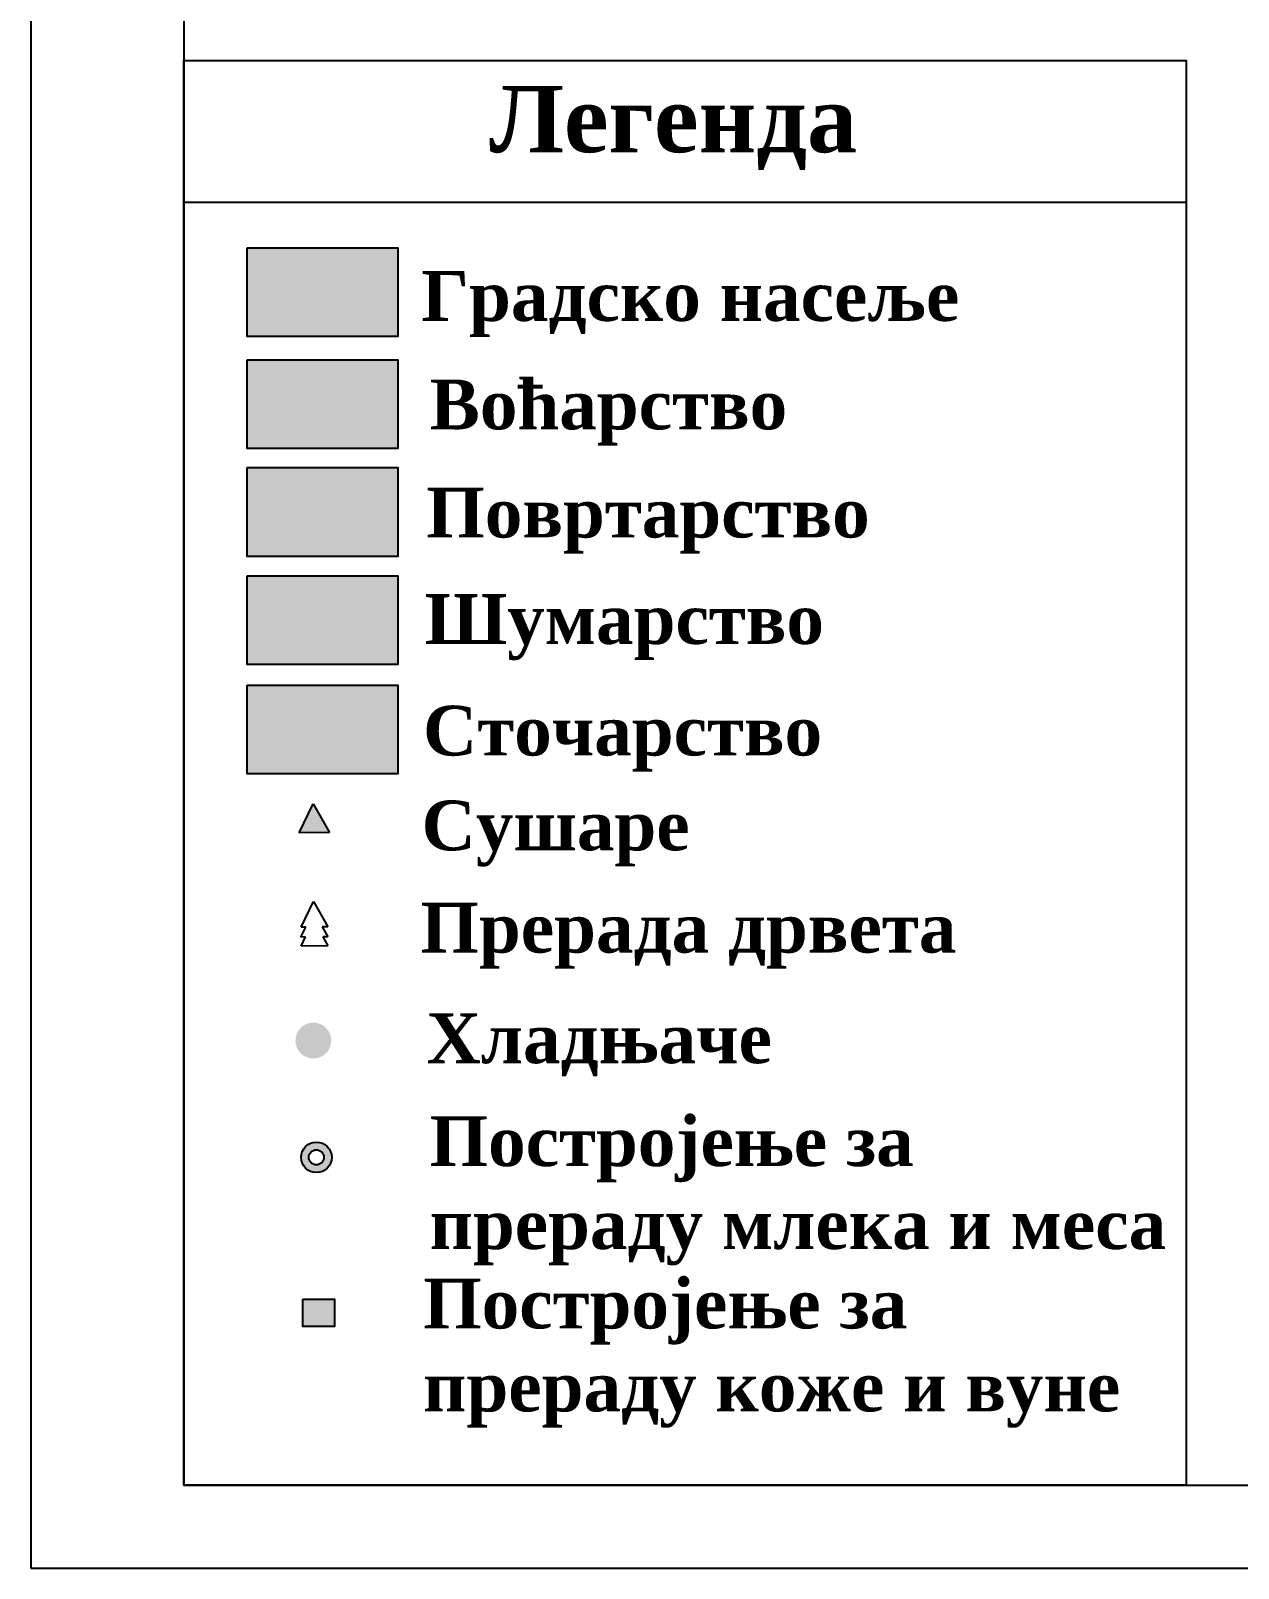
# Model space of a CAD drawing. Header units: inches. Extents: x 5166403 to 5187403, y 2384112 to 2413812.
# Drawn here: x 5166403 to 5173679, y 2384112 to 2393379 of the extents above; entities that cross this region are included whole.
import ezdxf

# ---------------------------------------------------------------- set-up
doc = ezdxf.new("R2010")
doc.units = ezdxf.units.IN
doc.header["$MEASUREMENT"] = 0
for name, color, linetype in [('grad', 10, 'Continuous'), ('malina', 232, 'Continuous'), ('okvir', 7, 'Continuous'), ('povrtarstvo', 35, 'Continuous'), ('stocarstvo', 30, 'Continuous'), ('sume', 82, 'Continuous')]:
    doc.layers.add(name, color=color, linetype=linetype)
doc.styles.add('LEGENDA', font='timesbd.ttf')

msp = doc.modelspace()

# ---------------------------------------------------------------- hatches: boundary and pattern name
at = {"transparency": 33554687}
h = msp.add_hatch(color=256, dxfattribs=at)
h.dxf.hatch_style = 1
h.paths.add_polyline_path([(5168104.8, 2388718.9), (5168020, 2388544.4), (5168202.4, 2388546.9)])
h = msp.add_hatch(color=256, dxfattribs=at)
h.dxf.hatch_style = 1
h.paths.add_polyline_path([(5167997.9, 2387292.3, 1), (5168214, 2387292.3, 1)])
h = msp.add_hatch(color=1, dxfattribs=at)
h.dxf.hatch_style = 1
h.paths.add_polyline_path([(5168216.5, 2386588.6, 1), (5168032, 2386588.6, 1)])
h.paths.add_polyline_path([(5168078.7, 2386588.6, -1), (5168169.8, 2386588.6, -1)], flags=16)
h = msp.add_hatch(color=256, dxfattribs=at)
h.dxf.hatch_style = 1
h.paths.add_polyline_path([(5168233.3, 2385569.8), (5168233.3, 2385734.1), (5168042.3, 2385734.1), (5168042.3, 2385569.8)])
at = {"layer": 'grad', "transparency": 33554687}
h = msp.add_hatch(color=256, dxfattribs=at)
h.dxf.hatch_style = 1
h.paths.add_polyline_path([(5168615.3, 2391536), (5168615.3, 2392071.1), (5167706.6, 2392071.1), (5167706.6, 2391536)])
at = {"layer": 'malina'}
h = msp.add_hatch(color=256, dxfattribs=at)
h.dxf.hatch_style = 1
h.paths.add_polyline_path([(5167706.6, 2391396.5), (5167706.6, 2390861.5), (5168615.3, 2390861.5), (5168615.3, 2391396.5)])
at = {"layer": 'povrtarstvo'}
h = msp.add_hatch(color=256, dxfattribs=at)
h.dxf.hatch_style = 1
h.paths.add_polyline_path([(5167706.6, 2390745.7), (5167706.6, 2390210.7), (5168615.3, 2390210.7), (5168615.3, 2390745.7)])
at = {"layer": 'stocarstvo'}
h = msp.add_hatch(color=256, dxfattribs=at)
h.dxf.hatch_style = 1
h.paths.add_polyline_path([(5168615.3, 2388900), (5168615.3, 2389435.1), (5167706.6, 2389435.1), (5167706.6, 2388900)])
at = {"layer": 'sume'}
h = msp.add_hatch(color=256, dxfattribs=at)
h.dxf.hatch_style = 1
h.paths.add_polyline_path([(5168615.3, 2389558.9), (5168615.3, 2390093.9), (5167706.6, 2390093.9), (5167706.6, 2389558.9)])

# ---------------------------------------------------------------- linework, layer by layer
for p, q in [((5168020, 2388544.4), (5168104.8, 2388718.9)), ((5168104.8, 2388718.9), (5168202.4, 2388546.9)), ((5168202.4, 2388546.9), (5168020, 2388544.4)), ((5168031.6, 2387975.9), (5168106.6, 2388130.5)), ((5168106.6, 2388130.5), (5168193.1, 2387978.2)), ((5168030.7, 2387916.3), (5168059.8, 2387976.3)), ((5168059.8, 2387976.3), (5168031.6, 2387975.9)), ((5168193.1, 2387978.2), (5168158.7, 2387977.7)), ((5168158.7, 2387977.7), (5168192.2, 2387918.6)), ((5168058.4, 2387916.7), (5168030.7, 2387916.3)), ((5168031.8, 2387862), (5168058.4, 2387916.7)), ((5168193.3, 2387864.3), (5168031.8, 2387862)), ((5168192.2, 2387918.6), (5168162.7, 2387918.2)), ((5168162.7, 2387918.2), (5168193.3, 2387864.3))]:
    msp.add_line(p, q)
for points in [[(5166403.1, 2384111.7), (5187403.1, 2384111.7), (5187403.1, 2413811.7), (5166403.1, 2413811.7)], [(5167326.4, 2384611.7), (5186903.1, 2384611.7), (5186903.1, 2413311.7), (5167326.4, 2413311.7)], [(5167326.4, 2393200.7), (5173365.7, 2393200.7), (5173365.7, 2384611.7), (5167326.4, 2384611.7)], [(5167326.4, 2393200.7), (5173365.7, 2393200.7), (5173365.7, 2392344.9), (5167326.4, 2392344.9)], [(5167706.6, 2392071.1), (5168615.3, 2392071.1), (5168615.3, 2391536), (5167706.6, 2391536)], [(5167706.6, 2391396.5), (5168615.3, 2391396.5), (5168615.3, 2390861.5), (5167706.6, 2390861.5)], [(5167706.6, 2390745.7), (5168615.3, 2390745.7), (5168615.3, 2390210.7), (5167706.6, 2390210.7)], [(5167706.6, 2390093.9), (5168615.3, 2390093.9), (5168615.3, 2389558.9), (5167706.6, 2389558.9)], [(5167706.6, 2389435.1), (5168615.3, 2389435.1), (5168615.3, 2388900), (5167706.6, 2388900)], [(5168042.3, 2385734.1), (5168233.3, 2385734.1), (5168233.3, 2385569.8), (5168042.3, 2385569.8)]]:
    msp.add_lwpolyline(points, close=True)
for radius in [92.2, 45.6]:
    msp.add_circle((5168124.2, 2386588.6), radius)

# ---------------------------------------------------------------- texts
at = {"layer": 'grad', "char_height": 300, "attachment_point": 1, "style": 'LEGENDA'}
for s, insert in [('{\\fTimes New Roman|b1|i0|c204|p18;\\C7;Градско насеље}', (5168756.1, 2391930.1)), ('{\\fTimes New Roman|b1|i0|c204|p18;\\C7;Воћарство}', (5168807, 2391276.7)), ('{\\fTimes New Roman|b1|i0|c204|p18;\\C7;Повртарство}', (5168786.6, 2390624.8)), ('{\\fTimes New Roman|b1|i0|c204|p18;\\C7;Шумарство}', (5168776.4, 2389983.1)), ('{\\fTimes New Roman|b1|i0|c204|p18;\\C7;Сточарство}', (5168766.3, 2389310.8)), ('{\\fTimes New Roman|b1|i0|c204|p18;\\C7;Сушаре}', (5168757.5, 2388739.2)), ('{\\fTimes New Roman|b1|i0|c204|p18;\\C7;Прерада дрвета}', (5168751.3, 2388122.7)), ('{\\fTimes New Roman|b1|i0|c204|p18;\\C7;Хладњаче}', (5168787.6, 2387456.1)), ('{\\fTimes New Roman|b1|i0|c204|p18;\\C7;Постројење за \\fTimes New Roman|b1|i0|c238|p18;\\P\\fTimes New Roman|b1|i0|c204|p18;прераду млека и меса}', (5168806.3, 2386835.9)), ('{\\fTimes New Roman|b1|i0|c204|p18;\\C7;Постројење за \\fTimes New Roman|b1|i0|c0|p18;\\P\\fTimes New Roman|b1|i0|c204|p18;прераду коже и вуне}', (5168767.5, 2385857.1))]:
    msp.add_mtext_dynamic_manual_height_columns(s, width=6368.395, gutter_width=1, heights=[0], dxfattribs=dict(at, insert=insert))
at = {"layer": 'okvir', "insert": (5169166, 2393046.8), "char_height": 400, "attachment_point": 1, "style": 'LEGENDA'}
msp.add_mtext_dynamic_manual_height_columns('{\\fTimes New Roman|b1|i0|c204|p18;Легенда}', width=3514.356, gutter_width=1, heights=[0], dxfattribs=at)

doc.saveas('drawing.dxf')
